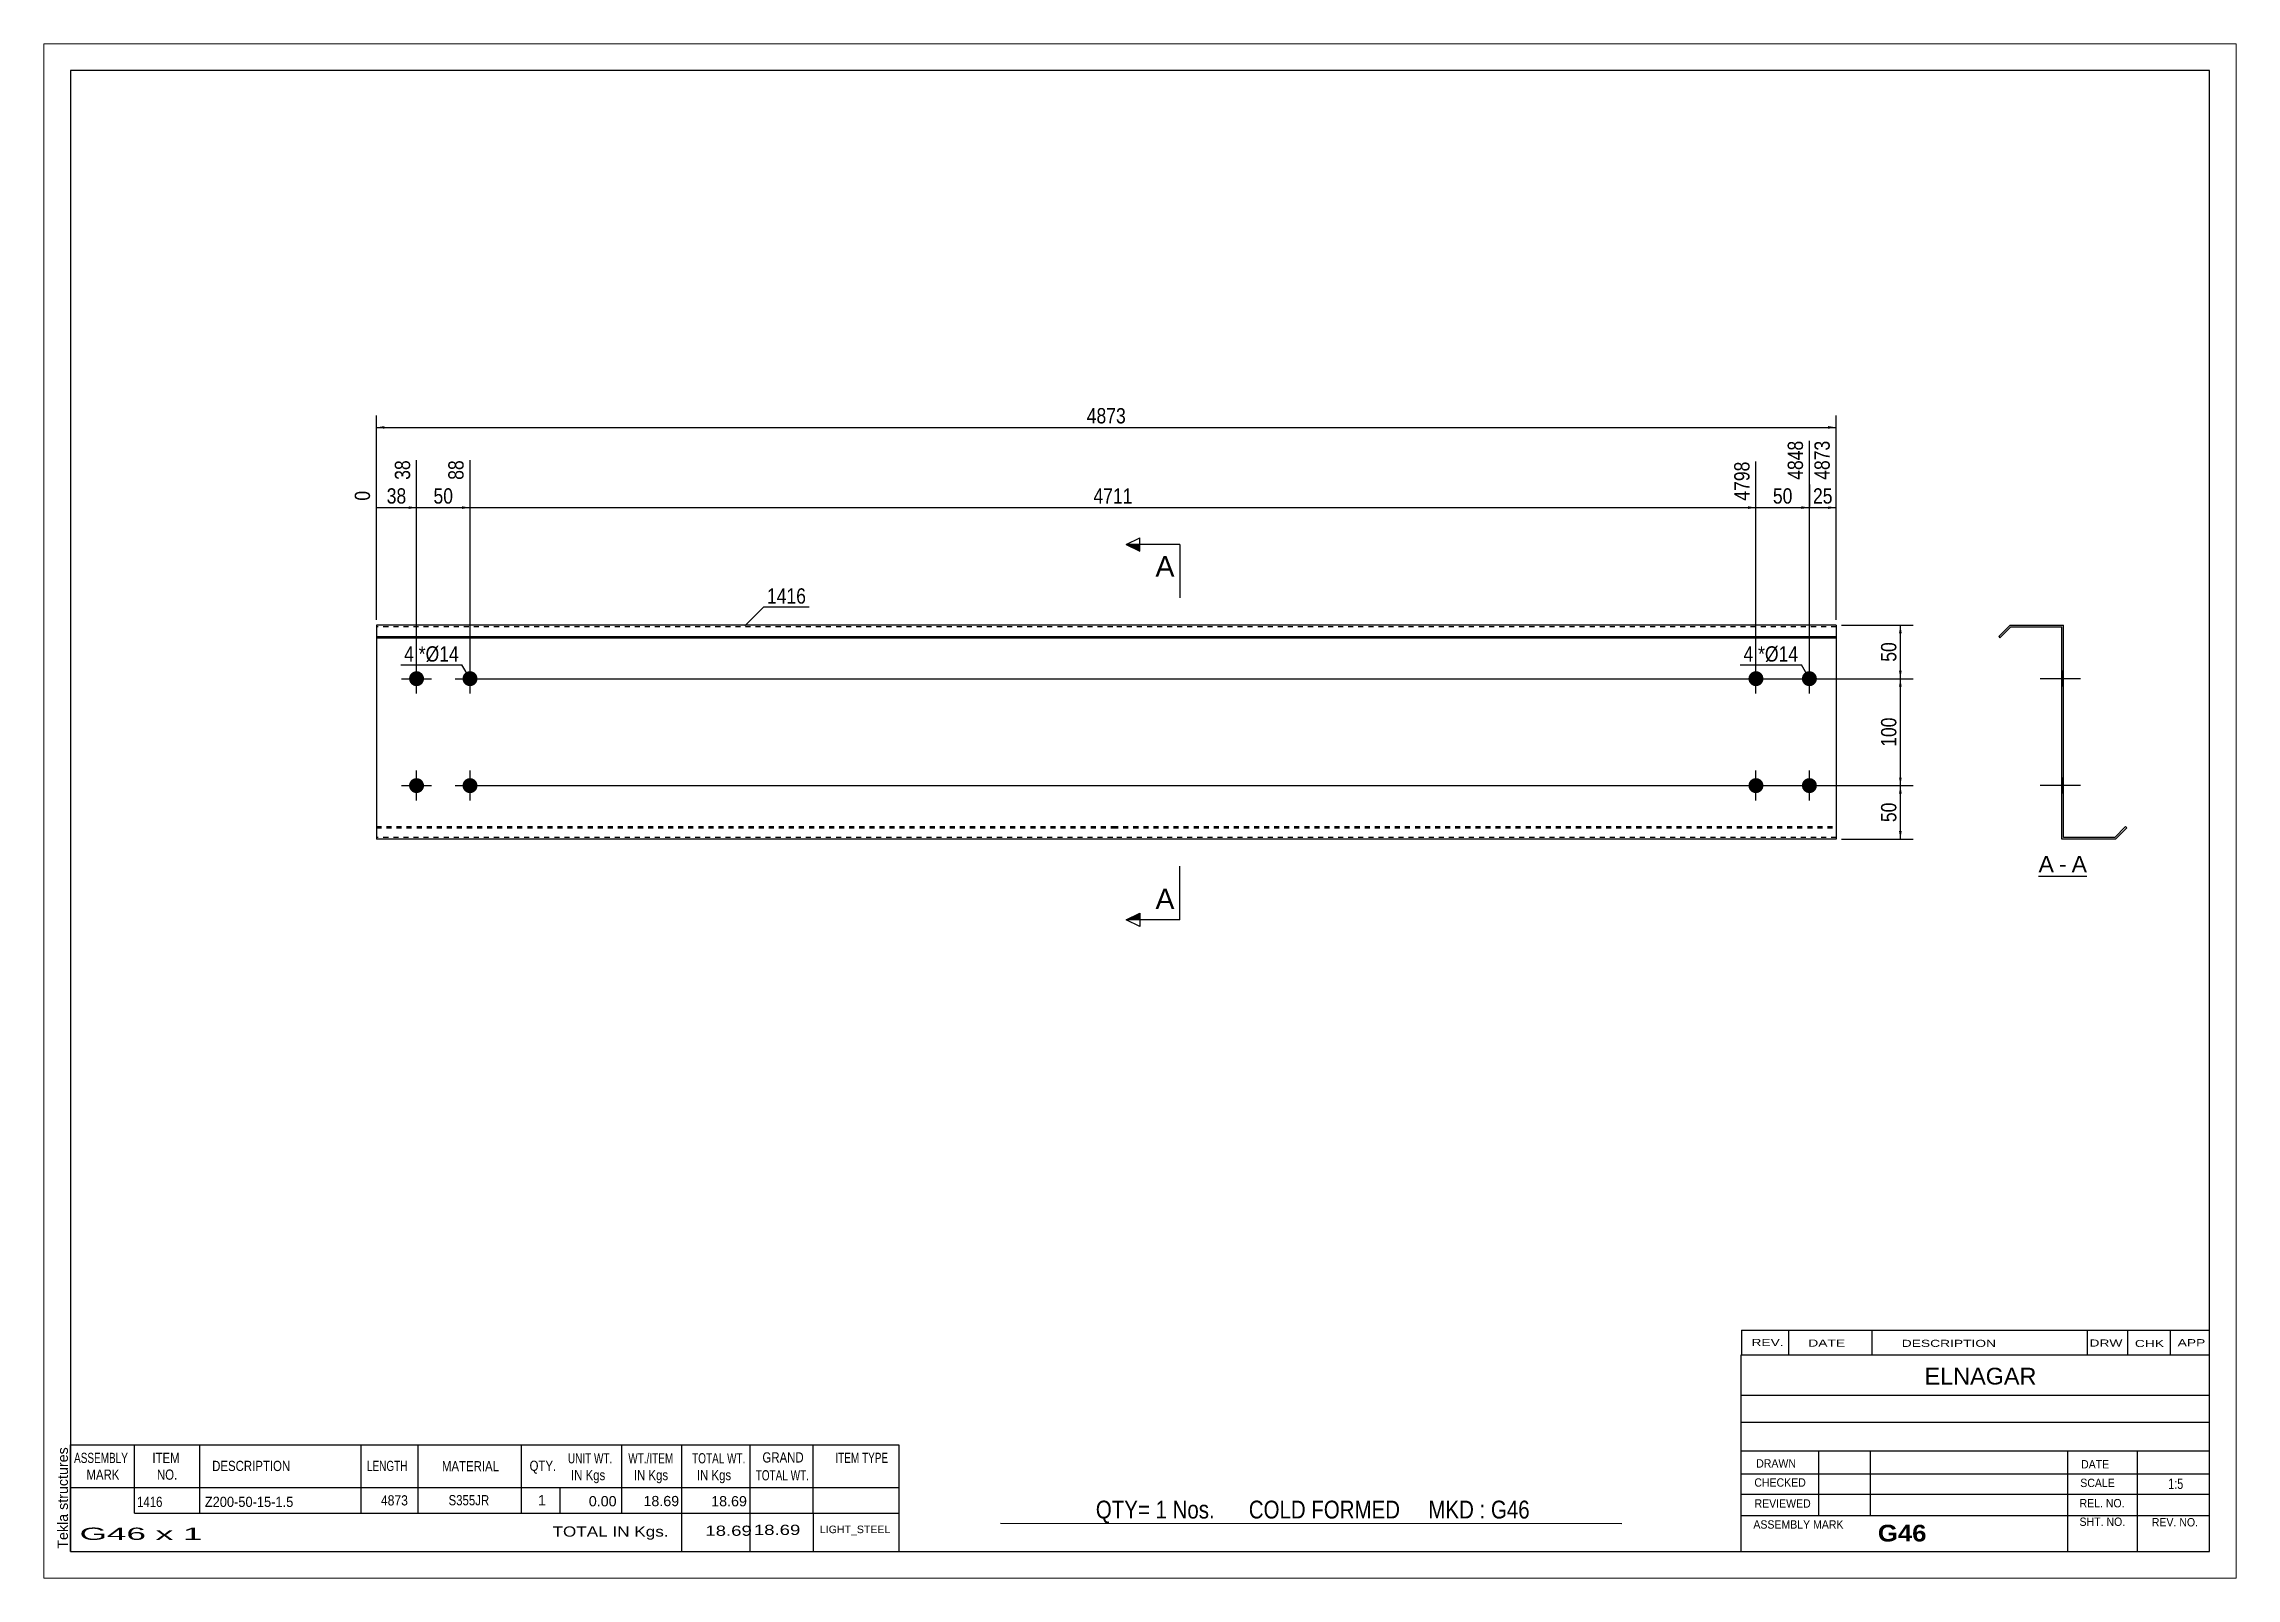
# Paper-space layout 'Layout1' of a CAD drawing. Header units: millimetres. Extents: x 0 to 410, y 0 to 287.
# The model-space entities are those that its viewports show. They can reach past a viewport. Long polylines and large blocks are cut down to what shows.
import ezdxf

# ---------------------------------------------------------------- set-up
doc = ezdxf.new("R2010")
doc.units = ezdxf.units.MM
doc.linetypes.add('DXK_LINE_DOT1', pattern=[1.8814, 0.9407, -0.9407])
doc.layers.add('Viewport layer', color=7, linetype='Continuous', plot=False)
doc.styles.add('Arial', font='ARIAL.TTF', dxfattribs={"height": 0.2})
doc.styles.add('Arial Bold', font='ARIALBD.TTF', dxfattribs={"height": 0.2})
doc.styles.add('Arial Narrow', font='ARIALN.TTF', dxfattribs={"height": 0.2})

# ---------------------------------------------------------------- blocks, each defined once
blk = doc.blocks.new('Unknown-629090870-1388')
at = {"color": 5, "linetype": 'Continuous'}
for p, q in [((342.8, 123.75), (-57.2, 123.75)), ((-57.2, 123.75), (-57.2, -153.25)), ((342.8, -153.25), (342.8, 123.75)), ((-57.2, -153.25), (342.8, -153.25))]:
    blk.add_line(p, q, dxfattribs=at)
at = {"color": 174, "linetype": 'Continuous', "style": 'Arial'}
blk.add_text('Tekla structures', height=1.9102, rotation=90, dxfattribs=at).set_placement((-57.7, -152.75))
blk = doc.blocks.new('Unknown-629090870-12 - 1223')
at = {"color": 7, "linetype": 'Continuous'}
blk.add_line((310.86, -26.95), (319.89, -26.95), dxfattribs=at)
at = {"color": 0, "linetype": 'Continuous'}
blk.add_wipeout([(313.7, -26.2), (313.7, -23), (310.86, -23), (310.86, -26.2)], dxfattribs=at)
blk.add_wipeout([(316.08, -26.2), (316.08, -23), (314.66, -23), (314.66, -26.2)], dxfattribs=at)
at = {"color": 96, "linetype": 'Continuous', "style": 'Arial'}
blk.add_text('A', height=3.06, dxfattribs=at).set_placement((310.86, -26.2))
at = {"color": 0, "linetype": 'Continuous'}
blk.add_wipeout([(319.89, -26.2), (319.89, -23), (317.04, -23), (317.04, -26.2)], dxfattribs=at)
at = {"color": 96, "linetype": 'Continuous', "style": 'Arial'}
for s, p in [('A', (317.04, -26.2)), ('-', (314.66, -26.2))]:
    blk.add_text(s, height=3.06, dxfattribs=at).set_placement(p)
blk = doc.blocks.new('Part-629090870-1218 - 1203')
at = {"color": 2, "linetype": 'Continuous'}
for p, q in [((0, 20), (0, -20)), ((137.69, 20), (0, 20)), ((0, 17.88), (137.69, 17.88)), ((0, 17.67), (137.69, 17.67)), ((272.99, 20), (137.79, 20)), ((137.79, 17.88), (272.99, 17.88)), ((137.79, 17.67), (272.99, 17.67)), ((272.99, 20), (272.99, -20)), ((137.69, -20), (0, -20)), ((272.99, -20), (137.79, -20))]:
    blk.add_line(p, q, dxfattribs=at)
at = {"color": 7, "linetype": 'DXK_LINE_DOT1'}
for p, q in [((137.69, 19.7), (0, 19.7)), ((272.99, 19.7), (137.79, 19.7)), ((0, -17.67), (137.69, -17.67)), ((0, -17.88), (137.69, -17.88)), ((137.69, -19.7), (0, -19.7)), ((137.79, -17.67), (272.99, -17.67)), ((137.79, -17.88), (272.99, -17.88)), ((272.99, -19.7), (137.79, -19.7))]:
    blk.add_line(p, q, dxfattribs=at)
blk = doc.blocks.new('Bolt-629090870-1219 - 1203')
at = {"linetype": 'Continuous'}
for points in [[(256.59, 10, -1), (259.39, 10, -1)], [(266.59, 10, -1), (269.39, 10, -1)], [(256.59, -10, -1), (259.39, -10, -1)], [(266.59, -10, -1), (269.39, -10, -1)]]:
    blk.add_hatch(color=3, dxfattribs=at).paths.add_polyline_path(points)
at = {"color": 3, "linetype": 'Continuous'}
for p, q in [((257.99, 7.2), (257.99, 12.8)), ((267.99, 7.2), (267.99, 12.8)), ((255.19, 10), (260.79, 10)), ((265.19, 10), (270.79, 10)), ((257.99, -12.8), (257.99, -7.2)), ((267.99, -12.8), (267.99, -7.2)), ((255.19, -10), (260.79, -10)), ((265.19, -10), (270.79, -10))]:
    blk.add_line(p, q, dxfattribs=at)
blk = doc.blocks.new('Bolt-629090870-1220 - 1203')
at = {"linetype": 'Continuous'}
for points in [[(6.1, 10, -1), (8.9, 10, -1)], [(16.1, 10, -1), (18.9, 10, -1)], [(6.1, -10, -1), (8.9, -10, -1)], [(16.1, -10, -1), (18.9, -10, -1)]]:
    blk.add_hatch(color=3, dxfattribs=at).paths.add_polyline_path(points)
at = {"color": 3, "linetype": 'Continuous'}
for p, q in [((7.5, 7.2), (7.5, 12.8)), ((17.5, 7.2), (17.5, 12.8)), ((4.7, 10), (10.3, 10)), ((14.7, 10), (20.3, 10)), ((7.5, -12.8), (7.5, -7.2)), ((17.5, -12.8), (17.5, -7.2)), ((4.7, -10), (10.3, -10)), ((14.7, -10), (20.3, -10))]:
    blk.add_line(p, q, dxfattribs=at)
blk = doc.blocks.new('Part-629090870-1225 - 1223')
at = {"color": 2, "linetype": 'Continuous'}
for p, q in [((305.52, 20), (303.4, 17.88)), ((303.4, 17.88), (303.61, 17.67)), ((303.61, 17.67), (305.65, 19.7)), ((305.52, 20), (315.52, 20)), ((305.65, 19.7), (315.22, 19.7)), ((315.22, -20), (315.22, 19.7)), ((315.52, -19.7), (315.52, 20)), ((325.22, -20), (315.22, -20)), ((325.1, -19.7), (315.52, -19.7)), ((325.1, -19.7), (327.13, -17.67)), ((327.34, -17.88), (325.22, -20)), ((327.13, -17.67), (327.34, -17.88))]:
    blk.add_line(p, q, dxfattribs=at)
blk = doc.blocks.new('Bolt-629090870-1226 - 1223')
at = {"linetype": 'Continuous'}
for points in [[(315.22, 11.4), (315.22, 8.6), (315.52, 8.6), (315.52, 11.4)], [(315.22, 11.4), (315.22, 8.6), (315.52, 8.6), (315.52, 11.4)], [(315.22, -8.6), (315.22, -11.4), (315.52, -11.4), (315.52, -8.6)], [(315.22, -8.6), (315.22, -11.4), (315.52, -11.4), (315.52, -8.6)]]:
    blk.add_hatch(color=3, dxfattribs=at).paths.add_polyline_path(points)
at = {"color": 3, "linetype": 'Continuous'}
for p, q in [((318.72, 10), (311.12, 10)), ((318.72, 10), (311.12, 10)), ((315.52, 11.4), (315.22, 11.4)), ((315.52, 11.4), (315.22, 11.4)), ((315.52, 8.6), (315.22, 8.6)), ((315.52, 8.6), (315.22, 8.6)), ((318.72, -10), (311.12, -10)), ((318.72, -10), (311.12, -10)), ((315.52, -8.6), (315.22, -8.6)), ((315.52, -8.6), (315.22, -8.6)), ((315.52, -11.4), (315.22, -11.4)), ((315.52, -11.4), (315.22, -11.4))]:
    blk.add_line(p, q, dxfattribs=at)
blk = doc.blocks.new('Bolt-629090870-1227 - 1223')
at = {"linetype": 'Continuous'}
for points in [[(315.22, 11.4), (315.22, 8.6), (315.52, 8.6), (315.52, 11.4)], [(315.22, 11.4), (315.22, 8.6), (315.52, 8.6), (315.52, 11.4)], [(315.22, -8.6), (315.22, -11.4), (315.52, -11.4), (315.52, -8.6)], [(315.22, -8.6), (315.22, -11.4), (315.52, -11.4), (315.52, -8.6)]]:
    blk.add_hatch(color=3, dxfattribs=at).paths.add_polyline_path(points)
at = {"color": 3, "linetype": 'Continuous'}
for p, q in [((318.72, 10), (311.12, 10)), ((318.72, 10), (311.12, 10)), ((315.52, 11.4), (315.22, 11.4)), ((315.52, 11.4), (315.22, 11.4)), ((315.52, 8.6), (315.22, 8.6)), ((315.52, 8.6), (315.22, 8.6)), ((318.72, -10), (311.12, -10)), ((318.72, -10), (311.12, -10)), ((315.52, -8.6), (315.22, -8.6)), ((315.52, -8.6), (315.22, -8.6)), ((315.52, -11.4), (315.22, -11.4)), ((315.52, -11.4), (315.22, -11.4))]:
    blk.add_line(p, q, dxfattribs=at)
blk = doc.blocks.new('StraightDimension-629090870-1231 - 1203')
at = {"linetype": 'Continuous'}
blk.add_hatch(color=7, dxfattribs=at).paths.add_polyline_path([(271.49, 42.25), (272.99, 42), (271.49, 41.75)])
at = {"color": 7, "linetype": 'Continuous'}
for p, q in [((267.99, 11), (267.99, 54.51)), ((272.99, 21), (272.99, 54.51)), ((267.99, 42), (272.99, 42))]:
    blk.add_line(p, q, dxfattribs=at)
at = {"color": 0}
blk.add_wipeout([(272.92, 42.15), (272.92, 46.35), (268.06, 46.35), (268.06, 42.15)], dxfattribs=at)
at = {"color": 0, "linetype": 'Continuous'}
blk.add_wipeout([(272.39, 55.11), (268.19, 55.11), (268.19, 46.6), (272.39, 46.6)], dxfattribs=at)
at = {"color": 3, "linetype": 'Continuous', "style": 'Arial Narrow'}
blk.add_text('4873', height=2.863, rotation=90.0002, dxfattribs=at).set_placement((271.79, 47.2))
at = {"color": 3, "style": 'Arial Narrow'}
blk.add_text('25', height=2.863, dxfattribs=at).set_placement((268.66, 42.75))
blk = doc.blocks.new('StraightDimension-629090870-1232 - 1203')
at = {"linetype": 'Continuous'}
blk.add_hatch(color=7, dxfattribs=at).paths.add_polyline_path([(266.49, 42.25), (267.99, 42), (266.49, 41.75)])
at = {"color": 7, "linetype": 'Continuous'}
for p, q in [((267.99, 11), (267.99, 54.51)), ((257.99, 11), (257.99, 50.61)), ((257.99, 42), (267.99, 42))]:
    blk.add_line(p, q, dxfattribs=at)
at = {"color": 0}
blk.add_wipeout([(265.42, 42.15), (265.42, 46.35), (260.56, 46.35), (260.56, 42.15)], dxfattribs=at)
at = {"color": 0, "linetype": 'Continuous'}
blk.add_wipeout([(267.39, 55.11), (263.19, 55.11), (263.19, 46.6), (267.39, 46.6)], dxfattribs=at)
at = {"color": 3, "linetype": 'Continuous', "style": 'Arial Narrow'}
blk.add_text('4848', height=2.863, rotation=90.0002, dxfattribs=at).set_placement((266.79, 47.2))
at = {"color": 3, "style": 'Arial Narrow'}
blk.add_text('50', height=2.863, dxfattribs=at).set_placement((261.16, 42.75))
blk = doc.blocks.new('StraightDimension-629090870-1233 - 1203')
at = {"linetype": 'Continuous'}
blk.add_hatch(color=7, dxfattribs=at).paths.add_polyline_path([(256.49, 42.25), (257.99, 42), (256.49, 41.75)])
at = {"color": 7, "linetype": 'Continuous'}
for p, q in [((17.5, 11), (17.5, 50.86)), ((257.99, 11), (257.99, 50.61)), ((17.5, 42), (257.99, 42))]:
    blk.add_line(p, q, dxfattribs=at)
at = {"color": 0, "linetype": 'Continuous'}
blk.add_wipeout([(257.39, 51.21), (253.19, 51.21), (253.19, 42.7), (257.39, 42.7)], dxfattribs=at)
at = {"color": 0}
blk.add_wipeout([(142, 42.15), (142, 46.35), (133.49, 46.35), (133.49, 42.15)], dxfattribs=at)
at = {"color": 3, "linetype": 'Continuous', "style": 'Arial Narrow'}
blk.add_text('4798', height=2.863, rotation=90.0002, dxfattribs=at).set_placement((256.79, 43.3))
at = {"color": 3, "style": 'Arial Narrow'}
blk.add_text('4711', height=2.863, dxfattribs=at).set_placement((134.09, 42.75))
blk = doc.blocks.new('StraightDimension-629090870-1234 - 1203')
at = {"linetype": 'Continuous'}
blk.add_hatch(color=7, dxfattribs=at).paths.add_polyline_path([(16, 42.25), (17.5, 42), (16, 41.75)])
at = {"color": 7, "linetype": 'Continuous'}
for p, q in [((7.5, 11), (7.5, 50.86)), ((17.5, 11), (17.5, 50.86)), ((7.5, 42), (17.5, 42))]:
    blk.add_line(p, q, dxfattribs=at)
at = {"color": 0}
blk.add_wipeout([(14.93, 42.15), (14.93, 46.35), (10.07, 46.35), (10.07, 42.15)], dxfattribs=at)
at = {"color": 0, "linetype": 'Continuous'}
blk.add_wipeout([(16.9, 51.46), (12.7, 51.46), (12.7, 46.6), (16.9, 46.6)], dxfattribs=at)
at = {"color": 3, "linetype": 'Continuous', "style": 'Arial Narrow'}
blk.add_text('88', height=2.863, rotation=90.0002, dxfattribs=at).set_placement((16.3, 47.2))
at = {"color": 3, "style": 'Arial Narrow'}
blk.add_text('50', height=2.863, dxfattribs=at).set_placement((10.67, 42.75))
blk = doc.blocks.new('StraightDimension-629090870-1235 - 1203')
at = {"linetype": 'Continuous'}
blk.add_hatch(color=7, dxfattribs=at).paths.add_polyline_path([(6, 42.25), (7.5, 42), (6, 41.75)])
at = {"color": 7, "linetype": 'Continuous'}
for p, q in [((7.5, 11), (7.5, 50.86)), ((0, 21), (0, 45.13)), ((0, 42), (7.5, 42))]:
    blk.add_line(p, q, dxfattribs=at)
at = {"color": 0}
blk.add_wipeout([(6.18, 42.15), (6.18, 46.35), (1.32, 46.35), (1.32, 42.15)], dxfattribs=at)
at = {"color": 0, "linetype": 'Continuous'}
for points in [[(6.9, 51.46), (2.7, 51.46), (2.7, 46.6), (6.9, 46.6)], [(-0.6, 45.73), (-4.8, 45.73), (-4.8, 42.7), (-0.6, 42.7)]]:
    blk.add_wipeout(points, dxfattribs=at)
at = {"color": 3, "linetype": 'Continuous', "style": 'Arial Narrow'}
for s, height, p in [('38', 2.863, (6.3, 47.2)), ('0', 2.86, (-1.2, 43.3))]:
    blk.add_text(s, height=height, rotation=90.0002, dxfattribs=at).set_placement(p)
at = {"color": 3, "style": 'Arial Narrow'}
blk.add_text('38', height=2.863, dxfattribs=at).set_placement((1.92, 42.75))
blk = doc.blocks.new('StraightDimension-629090870-1252 - 1203')
at = {"linetype": 'Continuous'}
for points in [[(284.75, 18.5), (285, 20), (285.25, 18.5)], [(285.25, 11.5), (285, 10), (284.75, 11.5)]]:
    blk.add_hatch(color=7, dxfattribs=at).paths.add_polyline_path(points)
at = {"color": 7, "linetype": 'Continuous'}
for p, q in [((273.99, 20), (287.4, 20)), ((285, 10), (285, 20)), ((18.5, 10), (287.4, 10))]:
    blk.add_line(p, q, dxfattribs=at)
at = {"color": 0}
blk.add_wipeout([(284.85, 17.43), (280.65, 17.43), (280.65, 12.57), (284.85, 12.57)], dxfattribs=at)
at = {"color": 3, "style": 'Arial Narrow'}
blk.add_text('50', height=2.863, rotation=90.0002, dxfattribs=at).set_placement((284.25, 13.17))
blk = doc.blocks.new('StraightDimension-629090870-1253 - 1203')
at = {"linetype": 'Continuous'}
for points in [[(284.75, 8.5), (285, 10), (285.25, 8.5)], [(285.25, -8.5), (285, -10), (284.75, -8.5)]]:
    blk.add_hatch(color=7, dxfattribs=at).paths.add_polyline_path(points)
at = {"color": 7, "linetype": 'Continuous'}
for p, q in [((18.5, 10), (287.4, 10)), ((285, -10), (285, 10)), ((18.5, -10), (287.4, -10))]:
    blk.add_line(p, q, dxfattribs=at)
at = {"color": 0}
blk.add_wipeout([(284.85, 3.34), (280.65, 3.34), (280.65, -3.34), (284.85, -3.34)], dxfattribs=at)
at = {"color": 3, "style": 'Arial Narrow'}
blk.add_text('100', height=2.863, rotation=90.0002, dxfattribs=at).set_placement((284.25, -2.74))
blk = doc.blocks.new('StraightDimension-629090870-1254 - 1203')
at = {"linetype": 'Continuous'}
for points in [[(284.75, -11.5), (285, -10), (285.25, -11.5)], [(285.25, -18.5), (285, -20), (284.75, -18.5)]]:
    blk.add_hatch(color=7, dxfattribs=at).paths.add_polyline_path(points)
at = {"color": 7, "linetype": 'Continuous'}
for p, q in [((18.5, -10), (287.4, -10)), ((285, -20), (285, -10)), ((273.99, -20), (287.4, -20))]:
    blk.add_line(p, q, dxfattribs=at)
at = {"color": 0}
blk.add_wipeout([(284.85, -12.57), (280.65, -12.57), (280.65, -17.43), (284.85, -17.43)], dxfattribs=at)
at = {"color": 3, "style": 'Arial Narrow'}
blk.add_text('50', height=2.863, rotation=90.0002, dxfattribs=at).set_placement((284.25, -16.83))
blk = doc.blocks.new('StraightDimension-629090870-1268 - 1203')
at = {"linetype": 'Continuous'}
for points in [[(1.5, 56.75), (0, 57), (1.5, 57.25)], [(271.49, 57.25), (272.99, 57), (271.49, 56.75)]]:
    blk.add_hatch(color=7, dxfattribs=at).paths.add_polyline_path(points)
at = {"color": 7, "linetype": 'Continuous'}
for p, q in [((0, 21), (0, 59.25)), ((272.99, 21), (272.99, 59.25)), ((0, 57), (272.99, 57))]:
    blk.add_line(p, q, dxfattribs=at)
at = {"color": 0}
blk.add_wipeout([(140.75, 57.15), (140.75, 61.35), (132.24, 61.35), (132.24, 57.15)], dxfattribs=at)
at = {"color": 3, "style": 'Arial Narrow'}
blk.add_text('4873', height=2.863, dxfattribs=at).set_placement((132.84, 57.75))
blk = doc.blocks.new('CBS_BOM-629090870-1399')
at = {"color": 7, "linetype": 'Continuous'}
for p, q in [((-57.23, -141.28), (-57.23, -133.28)), ((-57.23, -133.28), (97.69, -133.28)), ((-45.23, -141.28), (-45.23, -133.28)), ((-33.04, -141.28), (-33.04, -133.28)), ((-2.88, -141.28), (-2.88, -133.28)), ((7.8, -141.28), (7.8, -133.28)), ((27.12, -141.28), (27.12, -133.28)), ((45.92, -141.28), (45.92, -133.28)), ((57.13, -141.28), (57.13, -133.28)), ((69.92, -141.28), (69.92, -133.28)), ((81.67, -141.28), (81.67, -133.28)), ((97.69, -133.29), (97.69, -141.27)), ((-57.23, -141.28), (97.69, -141.28)), ((-57.23, -146.08), (-57.23, -141.28)), ((-45.23, -146.08), (-45.23, -141.28)), ((-33.04, -146.08), (-33.04, -141.28)), ((-2.88, -146.08), (-2.88, -141.28)), ((7.8, -146.08), (7.8, -141.28)), ((27.12, -146.08), (27.12, -141.28)), ((34.38, -146.08), (34.38, -141.28)), ((45.92, -146.08), (45.92, -141.28)), ((57.13, -146.08), (57.13, -141.28)), ((69.92, -146.08), (69.92, -141.28)), ((81.69, -146.08), (81.69, -141.28)), ((97.69, -141.28), (97.69, -146.08)), ((-57.23, -153.28), (-57.23, -146.1)), ((-45.23, -146.08), (97.69, -146.08)), ((57.13, -153.28), (57.13, -146.1)), ((69.92, -153.28), (69.92, -146.1)), ((81.73, -153.28), (81.73, -146.1)), ((97.69, -146.08), (97.69, -153.28)), ((-57.23, -153.28), (97.69, -153.28))]:
    blk.add_line(p, q, dxfattribs=at)
at = {"color": 3, "linetype": 'Continuous', "style": 'Arial'}
for s, height, width, p in [('ASSEMBLY', 1.91, 0.7, (-56.55, -136.71)), ('ITEM', 1.91, 0.8, (-41.9, -136.71)), ('UNIT WT.', 1.91, 0.7, (35.81, -136.78)), ('WT./ITEM', 1.91, 0.7, (47.1, -136.78)), ('TOTAL WT.', 1.91, 0.7, (59.04, -136.78)), ('GRAND', 1.91, 0.8, (72.19, -136.62)), ('ITEM TYPE', 1.91, 0.7, (85.83, -136.7)), ('MARK', 1.91, 0.8, (-54.23, -139.84)), ('NO.', 1.91, 0.8, (-41.05, -139.84)), ('DESCRIPTION', 1.9102, 0.8, (-30.72, -138.21)), ('LENGTH', 1.91, 0.7, (-1.77, -138.21)), ('MATERIAL', 1.91, 0.8, (12.25, -138.26)), ('QTY.', 1.91, 0.8, (28.64, -138.18)), ('IN Kgs', 1.91, 0.8, (36.39, -139.92)), ('IN Kgs', 1.91, 0.8, (48.14, -139.92)), ('IN Kgs', 1.91, 0.8, (59.93, -139.92)), ('TOTAL WT.', 1.91, 0.7, (70.93, -139.96))]:
    blk.add_text(s, height=height, dxfattribs=dict(at, width=width)).set_placement(p)
at = {"color": 7, "linetype": 'Continuous', "style": 'Arial'}
for s, height, width, p in [('1416', 1.91, 0.8, (-44.77, -144.93)), ('Z200-50-15-1.5', 1.9102, 0.9, (-32.1, -144.93)), ('4873', 1.91, 0.85, (0.84, -144.65)), ('S355JR', 1.91, 0.8, (13.49, -144.62))]:
    blk.add_text(s, height=height, dxfattribs=dict(at, width=width)).set_placement(p)
for s, p in [('1', (30.21, -144.62)), ('0.00', (39.72, -144.81)), ('18.69', (49.94, -144.78)), ('18.69', (62.61, -144.81))]:
    blk.add_text(s, height=1.91, dxfattribs=at).set_placement(p)
at = {"color": 6, "linetype": 'Continuous', "style": 'Arial'}
for s, height, width, p in [('G46 x 1', 2.292, 2.05, (-55.51, -151.09)), ('TOTAL IN Kgs.', 1.9102, 1.2, (32.93, -150.48)), ('18.69', 1.91, 1.3, (61.52, -150.33)), ('18.69', 1.91, 1.3, (70.59, -150.17))]:
    blk.add_text(s, height=height, dxfattribs=dict(at, width=width)).set_placement(p)
blk.add_text('LIGHT_STEEL', height=1.4135, dxfattribs=at).set_placement((82.94, -149.83))
blk = doc.blocks.new('CBS_CALLOFF-629090870-1400')
at = {"color": 7, "linetype": 'Continuous'}
blk.add_line((116.68, -147.98), (232.91, -148), dxfattribs=at)
at = {"color": 3, "linetype": 'Continuous', "style": 'Arial Narrow'}
blk.add_text('QTY= 1 Nos.      COLD FORMED     MKD : G46', height=3.3405, dxfattribs=at).set_placement((134.54, -147.09))
blk = doc.blocks.new('CBS_NAME_BLOG-629090870-1401')
at = {"color": 7, "linetype": 'Continuous'}
for p, q in [((255.21, -116.5), (342.73, -116.5)), ((255.21, -153.21), (255.21, -116.5)), ((255.21, -124.04), (342.73, -124.04)), ((255.28, -129.09), (342.8, -129.09)), ((255.21, -134.46), (342.73, -134.46)), ((269.73, -146.57), (269.73, -134.47)), ((279.42, -146.54), (279.42, -134.47)), ((316.33, -153.21), (316.33, -134.48)), ((329.38, -153.21), (329.38, -134.47)), ((255.22, -138.76), (342.8, -138.74)), ((255.21, -142.51), (342.73, -142.51)), ((255.21, -146.55), (342.73, -146.55)), ((255.21, -153.25), (342.8, -153.25))]:
    blk.add_line(p, q, dxfattribs=at)
at = {"color": 3, "linetype": 'Continuous', "style": 'Arial'}
blk.add_text('ELNAGAR', height=3.133, dxfattribs=at).set_placement((289.53, -122.03))
at = {"color": 3, "linetype": 'Continuous'}
for s, height, style, width, p in [('DRAWN', 1.566, 'Arial', 0.9, (258.04, -137.57)), ('DATE', 1.566, 'Arial', 0.9, (318.8, -137.73)), ('CHECKED', 1.566, 'Arial', 0.9, (257.69, -141.14)), ('REVIEWED', 1.566, 'Arial', 0.9, (257.73, -145.06)), ('REL. NO.', 1.566, 'Arial', 0.9, (318.51, -145.01)), ('SCALE', 1.566, 'Arial', 0.9, (318.65, -141.21)), ('1:5', 1.957, 'Arial Narrow', 0.9, (335.1, -141.57)), ('ASSEMBLY MARK', 1.5663, 'Arial', 0.9, (257.51, -148.99)), ('SHT. NO.', 1.566, 'Arial', 0.9, (318.51, -148.48)), ('REV. NO.', 1.566, 'Arial', 0.9, (332.03, -148.57)), ('G46', 3.131, 'Arial Bold', 1.1, (280.79, -151.39))]:
    blk.add_text(s, height=height, dxfattribs=dict(at, style=style, width=width)).set_placement(p)
blk = doc.blocks.new('CBS_REVISION-629090870-1402')
at = {"color": 7, "linetype": 'Continuous'}
for p, q in [((255.29, -111.87), (342.79, -111.87)), ((255.29, -111.87), (255.29, -116.5)), ((264.09, -111.87), (264.09, -116.5)), ((279.68, -111.87), (279.68, -116.44)), ((319.94, -111.87), (319.94, -116.5)), ((327.48, -111.87), (327.48, -116.5)), ((335.43, -111.87), (335.43, -116.5)), ((255.29, -116.5), (342.79, -116.5))]:
    blk.add_line(p, q, dxfattribs=at)
at = {"color": 7, "style": 'Arial Narrow', "width": 1.7}
for s, height, p in [('REV.', 1.326, (257.15, -114.82)), ('DATE', 1.326, (267.78, -114.94)), ('DESCRIPTION', 1.3257, (285.26, -114.99)), ('DRW', 1.326, (320.37, -114.93)), ('CHK', 1.326, (328.86, -115.02)), ('APP', 1.326, (336.86, -114.87))]:
    blk.add_text(s, height=height, dxfattribs=at).set_placement(p)
blk = doc.blocks.new('Mark-629090870-1271 - 1203')
at = {"color": 0}
blk.add_wipeout([(80.34, 24.04), (80.34, 27.04), (73.03, 27.04), (73.03, 24.04)], dxfattribs=at)
blk.add_wipeout([(80.34, 24.04), (80.34, 27.04), (73.03, 27.04), (73.03, 24.04)], dxfattribs=at)
at = {"color": 7, "linetype": 'Continuous'}
for p, q in [((68.9, 19.9), (72.43, 23.44)), ((72.43, 23.44), (80.94, 23.44))]:
    blk.add_line(p, q, dxfattribs=at)
at = {"color": 3, "style": 'Arial Narrow'}
blk.add_text('1416', height=2.863, dxfattribs=at).set_placement((73.03, 24.04))
blk = doc.blocks.new('Mark-629090870-1274 - 1203')
at = {"color": 0}
blk.add_wipeout([(257.5, 13.2), (257.5, 16.2), (255.67, 16.2), (255.67, 13.2)], dxfattribs=at)
blk.add_wipeout([(257.5, 13.2), (257.5, 16.2), (255.67, 16.2), (255.67, 13.2)], dxfattribs=at)
blk.add_wipeout([(259.67, 13.2), (259.67, 16.2), (258.4, 16.2), (258.4, 13.2)], dxfattribs=at)
blk.add_wipeout([(259.67, 13.2), (259.67, 16.2), (258.4, 16.2), (258.4, 13.2)], dxfattribs=at)
at = {"color": 3, "style": 'Arial Narrow'}
blk.add_text('4', height=2.86, dxfattribs=at).set_placement((255.67, 13.2))
at = {"color": 0}
blk.add_wipeout([(265.89, 13.2), (265.89, 16.2), (259.67, 16.2), (259.67, 13.2)], dxfattribs=at)
blk.add_wipeout([(265.89, 13.2), (265.89, 16.2), (259.67, 16.2), (259.67, 13.2)], dxfattribs=at)
at = {"color": 7, "linetype": 'Continuous'}
for p in [(255.07, 12.6), (267.99, 10)]:
    blk.add_line(p, (266.49, 12.6), dxfattribs=at)
at = {"color": 3, "style": 'Arial Narrow'}
for s, height, p in [('*', 2.86, (258.4, 13.2)), ('Ø14', 2.863, (259.67, 13.2))]:
    blk.add_text(s, height=height, dxfattribs=at).set_placement(p)
blk = doc.blocks.new('Mark-629090870-1275 - 1203')
at = {"color": 0}
blk.add_wipeout([(7.01, 13.2), (7.01, 16.2), (5.18, 16.2), (5.18, 13.2)], dxfattribs=at)
blk.add_wipeout([(7.01, 13.2), (7.01, 16.2), (5.18, 16.2), (5.18, 13.2)], dxfattribs=at)
blk.add_wipeout([(9.19, 13.2), (9.19, 16.2), (7.91, 16.2), (7.91, 13.2)], dxfattribs=at)
blk.add_wipeout([(9.19, 13.2), (9.19, 16.2), (7.91, 16.2), (7.91, 13.2)], dxfattribs=at)
at = {"color": 3, "style": 'Arial Narrow'}
blk.add_text('4', height=2.86, dxfattribs=at).set_placement((5.18, 13.2))
at = {"color": 0}
blk.add_wipeout([(15.4, 13.2), (15.4, 16.2), (9.19, 16.2), (9.19, 13.2)], dxfattribs=at)
blk.add_wipeout([(15.4, 13.2), (15.4, 16.2), (9.19, 16.2), (9.19, 13.2)], dxfattribs=at)
at = {"color": 7, "linetype": 'Continuous'}
for p in [(4.58, 12.6), (17.5, 10)]:
    blk.add_line(p, (16, 12.6), dxfattribs=at)
at = {"color": 3, "style": 'Arial Narrow'}
for s, height, p in [('*', 2.86, (7.91, 13.2)), ('Ø14', 2.863, (9.19, 13.2))]:
    blk.add_text(s, height=height, dxfattribs=at).set_placement(p)
blk = doc.blocks.new('SectionMark-629090870-1229 - 1203')
at = {"linetype": 'Continuous'}
for points in [[(142.74, 35.1), (142.74, 33.85), (140.24, 35.1)], [(142.74, -33.85), (142.74, -35.1), (140.24, -35.1)]]:
    blk.add_hatch(color=30, dxfattribs=at).paths.add_polyline_path(points)
at = {"color": 30, "linetype": 'Continuous'}
for p, q in [((140.24, 35.1), (142.74, 36.35)), ((140.24, 35.1), (142.74, 33.85)), ((142.74, 33.85), (142.74, 36.35)), ((140.24, -35.1), (142.74, -33.85)), ((142.74, -36.35), (140.24, -35.1)), ((142.74, -33.85), (142.74, -36.35))]:
    blk.add_line(p, q, dxfattribs=at)
at = {"color": 0, "linetype": 'Continuous'}
for points in [[(149.24, 29.1), (149.24, 33.1), (145.69, 33.1), (145.69, 29.1)], [(149.24, -33.1), (149.24, -29.1), (145.69, -29.1), (145.69, -33.1)]]:
    blk.add_wipeout(points, dxfattribs=at)
at = {"color": 30, "linetype": 'Continuous'}
for p, q in [((150.24, 35.1), (140.24, 35.1)), ((150.24, 35.1), (150.24, 25.1)), ((150.24, -35.1), (150.24, -25.1)), ((150.24, -35.1), (140.24, -35.1))]:
    blk.add_line(p, q, dxfattribs=at)
at = {"color": 96, "linetype": 'Continuous', "style": 'Arial'}
for p in [(145.69, 29.1), (145.69, -33.1)]:
    blk.add_text('A', height=3.82, dxfattribs=at).set_placement(p)

msp = doc.modelspace()

# ---------------------------------------------------------------- block references
for name in ['Unknown-629090870-1388', 'Part-629090870-1218 - 1203', 'Part-629090870-1225 - 1223', 'Bolt-629090870-1220 - 1203', 'Bolt-629090870-1219 - 1203', 'Bolt-629090870-1226 - 1223', 'Bolt-629090870-1227 - 1223', 'CBS_REVISION-629090870-1402', 'CBS_NAME_BLOG-629090870-1401', 'CBS_BOM-629090870-1399', 'CBS_CALLOFF-629090870-1400']:
    msp.add_blockref(name, (0, 0))

# ---------------------------------------------------------------- next in the draw order: block references
for name in ['StraightDimension-629090870-1231 - 1203', 'Unknown-629090870-12 - 1223']:
    msp.add_blockref(name, (0, 0))

# ---------------------------------------------------------------- next in the draw order: block references
msp.add_blockref('StraightDimension-629090870-1232 - 1203', (0, 0))

# ---------------------------------------------------------------- next in the draw order: block references
msp.add_blockref('StraightDimension-629090870-1233 - 1203', (0, 0))

# ---------------------------------------------------------------- next in the draw order: block references
msp.add_blockref('StraightDimension-629090870-1234 - 1203', (0, 0))

# ---------------------------------------------------------------- next in the draw order: block references
for name in ['StraightDimension-629090870-1235 - 1203', 'StraightDimension-629090870-1252 - 1203']:
    msp.add_blockref(name, (0, 0))

# ---------------------------------------------------------------- next in the draw order: block references
for name in ['StraightDimension-629090870-1268 - 1203', 'StraightDimension-629090870-1253 - 1203']:
    msp.add_blockref(name, (0, 0))

# ---------------------------------------------------------------- next in the draw order: block references
for name in ['Mark-629090870-1271 - 1203', 'Mark-629090870-1275 - 1203', 'Mark-629090870-1274 - 1203', 'StraightDimension-629090870-1254 - 1203']:
    msp.add_blockref(name, (0, 0))

# ---------------------------------------------------------------- next in the draw order: block references
msp.add_blockref('SectionMark-629090870-1229 - 1203', (0, 0))

psp = doc.layouts.get("Layout1")

# ---------------------------------------------------------------- viewports
at = {"layer": 'Viewport layer', "view_target_point": (142.8, -14.75)}
psp.add_viewport(center=(205, 143.5), size=(410, 287), view_center_point=(0, 0), view_height=287, dxfattribs=at)

doc.saveas('drawing.dxf')
